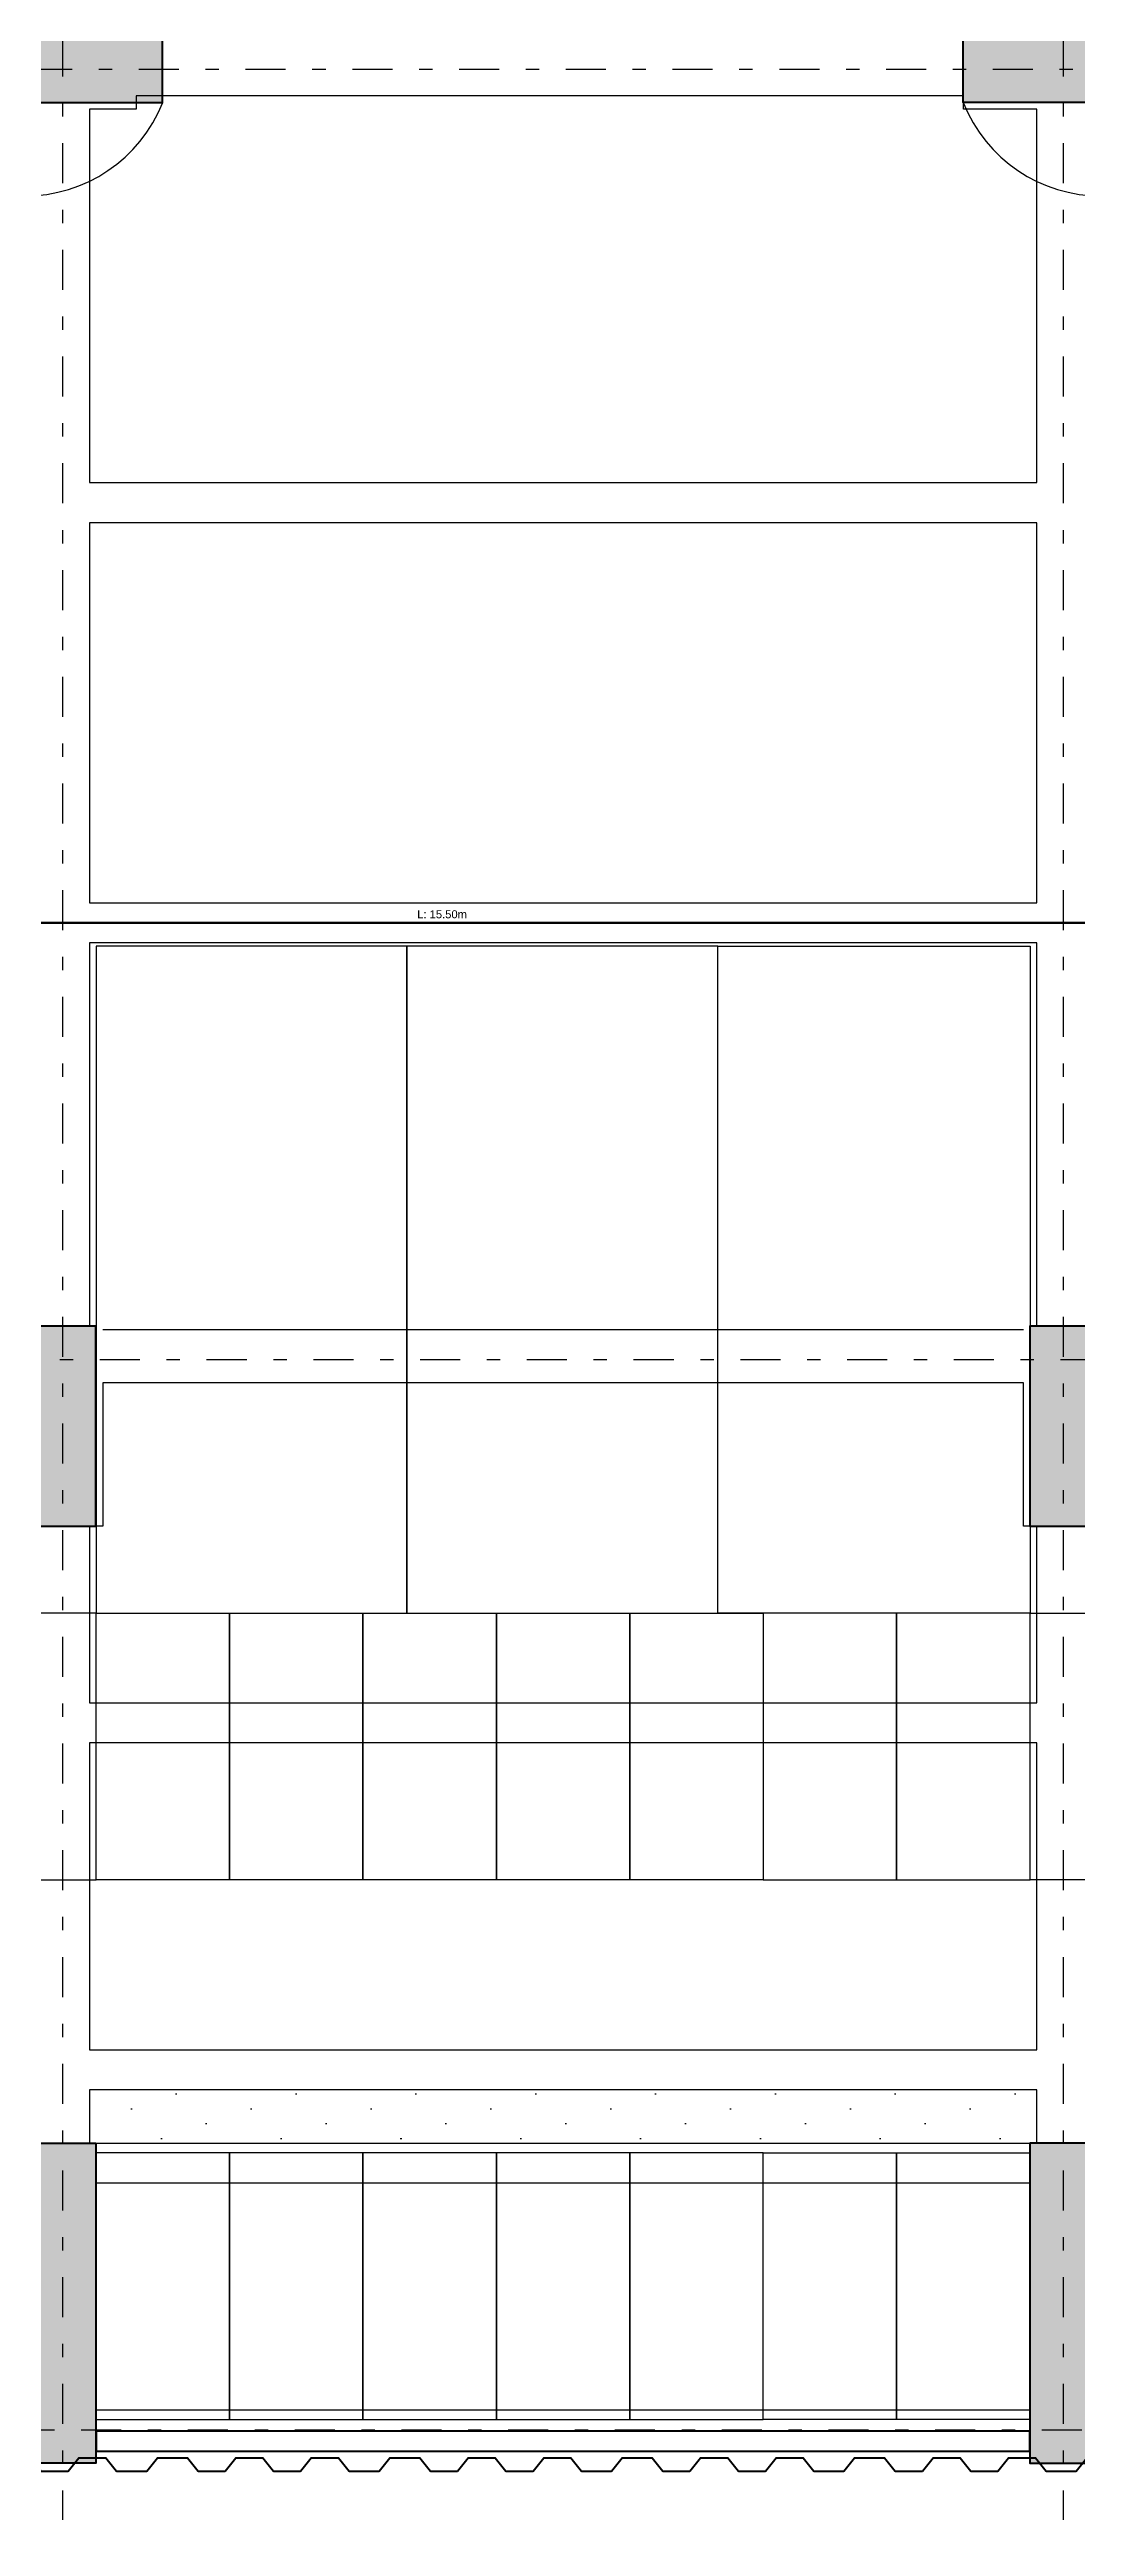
# Model space of a CAD drawing. Header units: millimetres. Extents: x 3781 to 4924, y 1639 to 1721.
# Drawn here: x 4012.47 to 4020.17, y 1649.89 to 1668.35 of the extents above; entities that cross this region are included whole.
import ezdxf

# ---------------------------------------------------------------- set-up
doc = ezdxf.new("R2010")
doc.units = ezdxf.units.MM
for name, pattern in [('CENTER', [0.7, 0.3, -0.2, 0, -0.2]), ('HIDDEN2', [0.1875, 0.125, -0.0625]), ('LLUVIAS', [10, 4, -2, 4])]:
    doc.linetypes.add(name, pattern=pattern)
for name, color, linetype in [('-parquead', 2, 'Continuous'), ('AS_GL DETECCION_PISO 2', 7, 'Continuous'), ('E-HATCH2', 1, 'Continuous'), ('E-P. MACIZA1', 2, 'HIDDEN2'), ('EJE-ESTRUCTURA', 1, 'CENTER'), ('HACHTCOLUMNA', 250, 'Continuous')]:
    doc.layers.add(name, color=color, linetype=linetype)
for name, color, linetype, lineweight in [('Estructura', 6, 'Continuous', 40), ('Muro', 4, 'Continuous', 40), ('TEXTOS', 7, 'Continuous', 20)]:
    doc.layers.add(name, color=color, linetype=linetype, lineweight=lineweight)
doc.styles.get("Standard").update_dxf_attribs({"font": 'arial.ttf'})

# ---------------------------------------------------------------- blocks, each defined once
blk = doc.blocks.new('estructura etapa 3')
at = {"layer": 'HACHTCOLUMNA'}
h = blk.add_hatch(color=256, dxfattribs=at)
h.paths.add_polyline_path([(-91.651, -6658.124), (-91.651, -6657.624), (-92.35, -6657.624), (-92.35, -6658.124)])
h.paths.add_polyline_path([(-49.354, -6658.124), (-49.354, -6657.624), (-50.055, -6657.624), (-50.055, -6658.124)])
h.paths.add_polyline_path([(-56.053, -6658.124), (-56.053, -6657.624), (-56.753, -6657.624), (-56.753, -6658.124)])
h.paths.add_polyline_path([(-76.45, -6659.124), (-76.95, -6659.124), (-76.95, -6657.624), (-76.45, -6657.624)])
h.paths.add_polyline_path([(-83.95, -6659.124), (-84.45, -6659.124), (-84.45, -6657.624), (-83.95, -6657.624)])
h.paths.add_polyline_path([(-60.452, -6659.124), (-60.952, -6659.124), (-60.952, -6657.624), (-60.452, -6657.624)])
h.paths.add_polyline_path([(-67.95, -6659.124), (-68.45, -6659.124), (-68.45, -6657.624), (-67.95, -6657.624)])
h.paths.add_polyline_path([(-91.85, -6668.199), (-91.851, -6667.599), (-92.35, -6667.599), (-92.349, -6668.199)])
h.paths.add_polyline_path([(-49.354, -6668.199), (-49.354, -6667.599), (-49.854, -6667.599), (-49.854, -6668.199)])
h.paths.add_polyline_path([(-56.154, -6668.149), (-56.154, -6667.649), (-56.854, -6667.649), (-56.854, -6668.149)])
h.paths.add_polyline_path([(-59.952, -6667.649), (-59.952, -6668.149), (-61.452, -6668.149), (-61.452, -6667.649)])
h.paths.add_polyline_path([(-75.95, -6667.649), (-75.95, -6668.149), (-77.45, -6668.149), (-77.45, -6667.649)])
h.paths.add_polyline_path([(-68.95, -6667.649), (-68.95, -6668.149), (-67.45, -6668.149), (-67.45, -6667.649)])
h.paths.add_polyline_path([(-84.95, -6667.649), (-84.95, -6668.149), (-83.45, -6668.149), (-83.45, -6667.649)])
h.paths.add_polyline_path([(-91.85, -6676.199), (-91.85, -6675.599), (-92.349, -6675.599), (-92.349, -6676.199)])
h.paths.add_polyline_path([(-49.354, -6676.199), (-49.354, -6675.599), (-49.854, -6675.599), (-49.854, -6676.199)])
h.paths.add_polyline_path([(-56.154, -6676.149), (-56.154, -6675.649), (-56.754, -6675.649), (-56.754, -6676.149)])
h.paths.add_polyline_path([(-59.952, -6675.649), (-59.952, -6676.149), (-61.452, -6676.149), (-61.452, -6675.649)])
h.paths.add_polyline_path([(-75.95, -6675.649), (-75.95, -6676.149), (-77.45, -6676.149), (-77.45, -6675.649)])
h.paths.add_polyline_path([(-68.95, -6675.649), (-68.95, -6676.149), (-67.45, -6676.149), (-67.45, -6675.649)])
h.paths.add_polyline_path([(-84.95, -6675.649), (-84.95, -6676.149), (-83.45, -6676.149), (-83.45, -6675.649)])
h.paths.add_polyline_path([(-91.847, -6686.299), (-91.851, -6685.699), (-92.35, -6685.699), (-92.346, -6686.299)])
h.paths.add_polyline_path([(-49.354, -6686.299), (-49.354, -6685.699), (-49.854, -6685.699), (-49.854, -6686.299)])
h.paths.add_polyline_path([(-56.154, -6686.249), (-56.154, -6685.749), (-56.754, -6685.749), (-56.754, -6686.249)])
h.paths.add_polyline_path([(-59.952, -6685.749), (-59.952, -6686.249), (-61.452, -6686.249), (-61.452, -6685.749)])
h.paths.add_polyline_path([(-75.95, -6685.749), (-75.95, -6686.249), (-77.45, -6686.249), (-77.45, -6685.749)])
h.paths.add_polyline_path([(-68.95, -6685.749), (-68.95, -6686.249), (-67.45, -6686.249), (-67.45, -6685.749)])
h.paths.add_polyline_path([(-84.95, -6685.749), (-84.95, -6686.249), (-83.45, -6686.249), (-83.45, -6685.749)])
h.paths.add_polyline_path([(-49.353, -6694.294), (-49.354, -6693.699), (-49.855, -6693.699), (-49.854, -6694.294)])
h.paths.add_polyline_path([(-56.054, -6694.249), (-56.054, -6693.749), (-56.753, -6693.749), (-56.753, -6694.249)])
h.paths.add_polyline_path([(-91.651, -6694.249), (-91.651, -6693.749), (-92.35, -6693.749), (-92.35, -6694.249)])
h.paths.add_polyline_path([(-59.952, -6693.749), (-59.952, -6694.249), (-61.452, -6694.249), (-61.452, -6693.749)])
h.paths.add_polyline_path([(-75.95, -6693.749), (-75.95, -6694.249), (-77.45, -6694.249), (-77.45, -6693.749)])
h.paths.add_polyline_path([(-68.95, -6693.749), (-68.95, -6694.249), (-67.45, -6694.249), (-67.45, -6693.749)])
h.paths.add_polyline_path([(-84.95, -6693.749), (-84.95, -6694.249), (-83.45, -6694.249), (-83.45, -6693.749)])
h.paths.add_polyline_path([(-49.358, -6703.974), (-49.353, -6703.374), (-49.854, -6703.374), (-49.859, -6703.974)])
h.paths.add_polyline_path([(-56.054, -6703.924), (-56.054, -6703.424), (-56.753, -6703.424), (-56.753, -6703.924)])
h.paths.add_polyline_path([(-67.95, -6704.924), (-67.95, -6703.424), (-68.45, -6703.424), (-68.45, -6704.924)])
h.paths.add_polyline_path([(-91.651, -6703.924), (-91.651, -6703.424), (-92.35, -6703.424), (-92.35, -6703.924)])
h.paths.add_polyline_path([(-61.847, -6703.424), (-60.347, -6703.424), (-60.347, -6703.924), (-61.847, -6703.924)])
h.paths.add_polyline_path([(-83.95, -6704.924), (-83.95, -6703.424), (-84.45, -6703.424), (-84.45, -6704.924)])
h.paths.add_polyline_path([(-76.45, -6704.924), (-76.45, -6703.424), (-76.95, -6703.424), (-76.95, -6704.924)])
h.paths.add_polyline_path([(-49.354, -6711.949), (-49.354, -6711.449), (-50.054, -6711.449), (-50.054, -6711.949)])
h.paths.add_polyline_path([(-55.954, -6711.949), (-55.954, -6711.449), (-56.654, -6711.449), (-56.654, -6711.949)])
h.paths.add_polyline_path([(-91.65, -6711.949), (-91.65, -6711.449), (-92.35, -6711.449), (-92.35, -6711.949)])
h.paths.add_polyline_path([(-60.952, -6711.949), (-60.952, -6709.549), (-60.452, -6709.549), (-60.452, -6711.949)])
h.paths.add_polyline_path([(-68.45, -6709.549), (-68.45, -6711.949), (-67.95, -6711.949), (-67.95, -6709.549)])
h.paths.add_polyline_path([(-76.95, -6709.549), (-76.95, -6711.949), (-76.45, -6711.949), (-76.45, -6709.549)])
h.paths.add_polyline_path([(-83.95, -6709.549), (-83.95, -6711.949), (-84.45, -6711.949), (-84.45, -6709.549)])
at = {"layer": 'EJE-ESTRUCTURA'}
for p, q in [((-84.2, -6655.354), (-84.2, -6714.914)), ((-76.7, -6655.354), (-76.7, -6714.914)), ((-93.228, -6693.999), (-46.502, -6693.999)), ((-93.52, -6703.674), (-46.502, -6703.674)), ((-93.66, -6711.699), (-46.502, -6711.699))]:
    blk.add_line(p, q, dxfattribs=at)
at = {"layer": 'Estructura'}
for points in [[(-84.95, -6693.749), (-84.95, -6694.249), (-83.45, -6694.249), (-83.45, -6693.749)], [(-75.95, -6693.749), (-75.95, -6694.249), (-77.45, -6694.249), (-77.45, -6693.749)], [(-83.95, -6704.924), (-83.95, -6703.424), (-84.45, -6703.424), (-84.45, -6704.924)], [(-76.45, -6704.924), (-76.45, -6703.424), (-76.95, -6703.424), (-76.95, -6704.924)], [(-83.95, -6709.549), (-83.95, -6711.949), (-84.45, -6711.949), (-84.45, -6709.549)], [(-76.95, -6709.549), (-76.95, -6711.949), (-76.45, -6711.949), (-76.45, -6709.549)]]:
    blk.add_lwpolyline(points, close=True, dxfattribs=at)

msp = doc.modelspace()

# ---------------------------------------------------------------- hatches: boundary and pattern name
at = {"layer": 'E-HATCH2', "ltscale": 10}
h = msp.add_hatch(dxfattribs=at)
h.set_pattern_fill('DOTS', color=256, scale=0.2, angle=-45, style=0)
h.set_pattern_definition([(315, (3997.5968, 2060.83858), (0.3367596, 0.1122532), [0, -0.3175])])
h.paths.add_polyline_path([(4012.823, 1652.653), (4019.823, 1652.653), (4019.823, 1653.053), (4012.823, 1653.053)])

# ---------------------------------------------------------------- linework, layer by layer
at = {"layer": '-parquead'}
for points in [[(4012.823, 1661.627), (4012.823, 1656.627), (4015.153, 1656.627), (4015.153, 1661.627)], [(4015.153, 1661.627), (4015.153, 1656.627), (4017.483, 1656.627), (4017.483, 1661.627)], [(4019.823, 1661.627), (4019.823, 1656.627), (4017.483, 1656.627), (4017.483, 1661.627)], [(4011.823, 1654.627), (4012.823, 1654.627), (4012.823, 1656.627), (4011.823, 1656.627)], [(4013.823, 1654.627), (4012.823, 1654.627), (4012.823, 1656.627), (4013.823, 1656.627)], [(4014.823, 1654.627), (4013.823, 1654.627), (4013.823, 1656.627), (4014.823, 1656.627)], [(4015.823, 1654.627), (4014.823, 1654.627), (4014.823, 1656.627), (4015.823, 1656.627)], [(4016.823, 1654.627), (4015.823, 1654.627), (4015.823, 1656.627), (4016.823, 1656.627)], [(4017.823, 1654.627), (4016.823, 1654.627), (4016.823, 1656.627), (4017.823, 1656.627)], [(4017.823, 1654.627), (4018.823, 1654.627), (4018.823, 1656.627), (4017.823, 1656.627)], [(4018.823, 1654.627), (4019.823, 1654.627), (4019.823, 1656.627), (4018.823, 1656.627)], [(4020.823, 1654.627), (4019.823, 1654.627), (4019.823, 1656.627), (4020.823, 1656.627)], [(4013.823, 1652.58), (4012.823, 1652.58), (4012.823, 1650.58), (4013.823, 1650.58)], [(4014.823, 1652.58), (4013.823, 1652.58), (4013.823, 1650.58), (4014.823, 1650.58)], [(4015.823, 1652.58), (4014.823, 1652.58), (4014.823, 1650.58), (4015.823, 1650.58)], [(4016.823, 1652.58), (4015.823, 1652.58), (4015.823, 1650.58), (4016.823, 1650.58)], [(4017.823, 1652.58), (4016.823, 1652.58), (4016.823, 1650.58), (4017.823, 1650.58)], [(4017.823, 1652.58), (4018.823, 1652.58), (4018.823, 1650.58), (4017.823, 1650.58)], [(4018.823, 1652.58), (4019.823, 1652.58), (4019.823, 1650.58), (4018.823, 1650.58)]]:
    msp.add_lwpolyline(points, close=True, dxfattribs=at)
for centre, start, end in [((4012.293, 1668.36), 269.6463, 338.4347), ((4020.352, 1668.36), 201.5653, 270.3537)]:
    msp.add_arc(centre, 1.107, start, end, dxfattribs=at)
at = {"layer": 'AS_GL DETECCION_PISO 2', "color": 5, "linetype": 'Continuous', "lineweight": 50}
msp.add_line((4022.565, 1661.803), (4008.24, 1661.803), dxfattribs=at)
at = {"layer": 'E-P. MACIZA1', "color": 7, "linetype": 'LLUVIAS', "ltscale": 3, "true_color": 0xffffff}
msp.add_line((4012.873, 1658.753), (4019.773, 1658.753), dxfattribs=at)
for points in [[(4019.873, 1665.103), (4019.873, 1667.903), (4019.323, 1667.903), (4019.323, 1668.003), (4013.123, 1668.003), (4013.123, 1667.903), (4012.773, 1667.903), (4012.773, 1665.103)], [(4012.773, 1664.803), (4012.773, 1661.953), (4019.873, 1661.953), (4019.873, 1664.803)], [(4019.873, 1655.953), (4019.873, 1657.278), (4019.773, 1657.278), (4019.773, 1658.353), (4012.873, 1658.353), (4012.873, 1657.278), (4012.773, 1657.278), (4012.773, 1655.953)], [(4012.773, 1655.653), (4012.773, 1653.353), (4019.873, 1653.353), (4019.873, 1655.653)], [(4012.773, 1653.053), (4012.773, 1652.653), (4019.873, 1652.653), (4019.873, 1653.053)], [(4012.823, 1652.353), (4012.823, 1650.653), (4019.823, 1650.653), (4019.823, 1652.353)]]:
    msp.add_lwpolyline(points, close=True, dxfattribs=at)
msp.add_lwpolyline([(4019.873, 1658.778), (4019.873, 1661.653), (4012.773, 1661.653), (4012.773, 1658.778)], dxfattribs=at)
at = {"layer": 'Muro'}
msp.add_lwpolyline([(4012.823, 1650.493), (4012.823, 1650.343), (4019.822, 1650.343), (4019.822, 1650.493)], close=True, dxfattribs=at)
at = {"layer": 'Muro', "color": 3}
for points in [[(4012.049, 1650.193), (4012.129, 1650.292), (4012.332, 1650.292), (4012.412, 1650.193), (4012.615, 1650.193), (4012.695, 1650.292), (4012.897, 1650.292), (4012.977, 1650.193), (4013.203, 1650.193), (4013.283, 1650.292), (4013.508, 1650.292), (4013.588, 1650.193), (4013.791, 1650.193)], [(4013.791, 1650.193), (4013.871, 1650.292), (4014.074, 1650.292), (4014.154, 1650.193), (4014.356, 1650.193), (4014.436, 1650.292), (4014.639, 1650.292), (4014.719, 1650.193), (4014.944, 1650.193), (4015.024, 1650.292), (4015.25, 1650.292), (4015.33, 1650.193), (4015.532, 1650.193)], [(4015.532, 1650.193), (4015.612, 1650.292), (4015.815, 1650.292), (4015.895, 1650.193), (4016.098, 1650.193), (4016.178, 1650.292), (4016.381, 1650.292), (4016.461, 1650.193), (4016.686, 1650.193), (4016.766, 1650.292), (4016.991, 1650.292), (4017.071, 1650.193), (4017.274, 1650.193)], [(4017.274, 1650.193), (4017.354, 1650.292), (4017.557, 1650.292), (4017.637, 1650.193), (4017.839, 1650.193), (4017.919, 1650.292), (4018.122, 1650.292), (4018.202, 1650.193), (4018.428, 1650.193), (4018.508, 1650.292), (4018.733, 1650.292), (4018.813, 1650.193), (4019.016, 1650.193)], [(4019.016, 1650.193), (4019.096, 1650.292), (4019.298, 1650.292), (4019.378, 1650.193), (4019.581, 1650.193), (4019.661, 1650.292), (4019.864, 1650.292), (4019.944, 1650.193), (4020.169, 1650.193), (4020.249, 1650.292), (4020.474, 1650.292), (4020.554, 1650.193), (4020.757, 1650.193)]]:
    msp.add_lwpolyline(points, dxfattribs=at)

# ---------------------------------------------------------------- block references
at = {"layer": 'AS_GL DETECCION_PISO 2', "color": 5, "linetype": 'Continuous', "lineweight": 50}
msp.add_blockref('estructura etapa 3', (4096.772, 8362.202), dxfattribs=at)

# ---------------------------------------------------------------- texts
at = {"layer": 'TEXTOS'}
msp.add_text('L: 15.50m', height=0.06, rotation=359.9331, dxfattribs=at).set_placement((4015.23, 1661.837))

doc.saveas('drawing.dxf')
